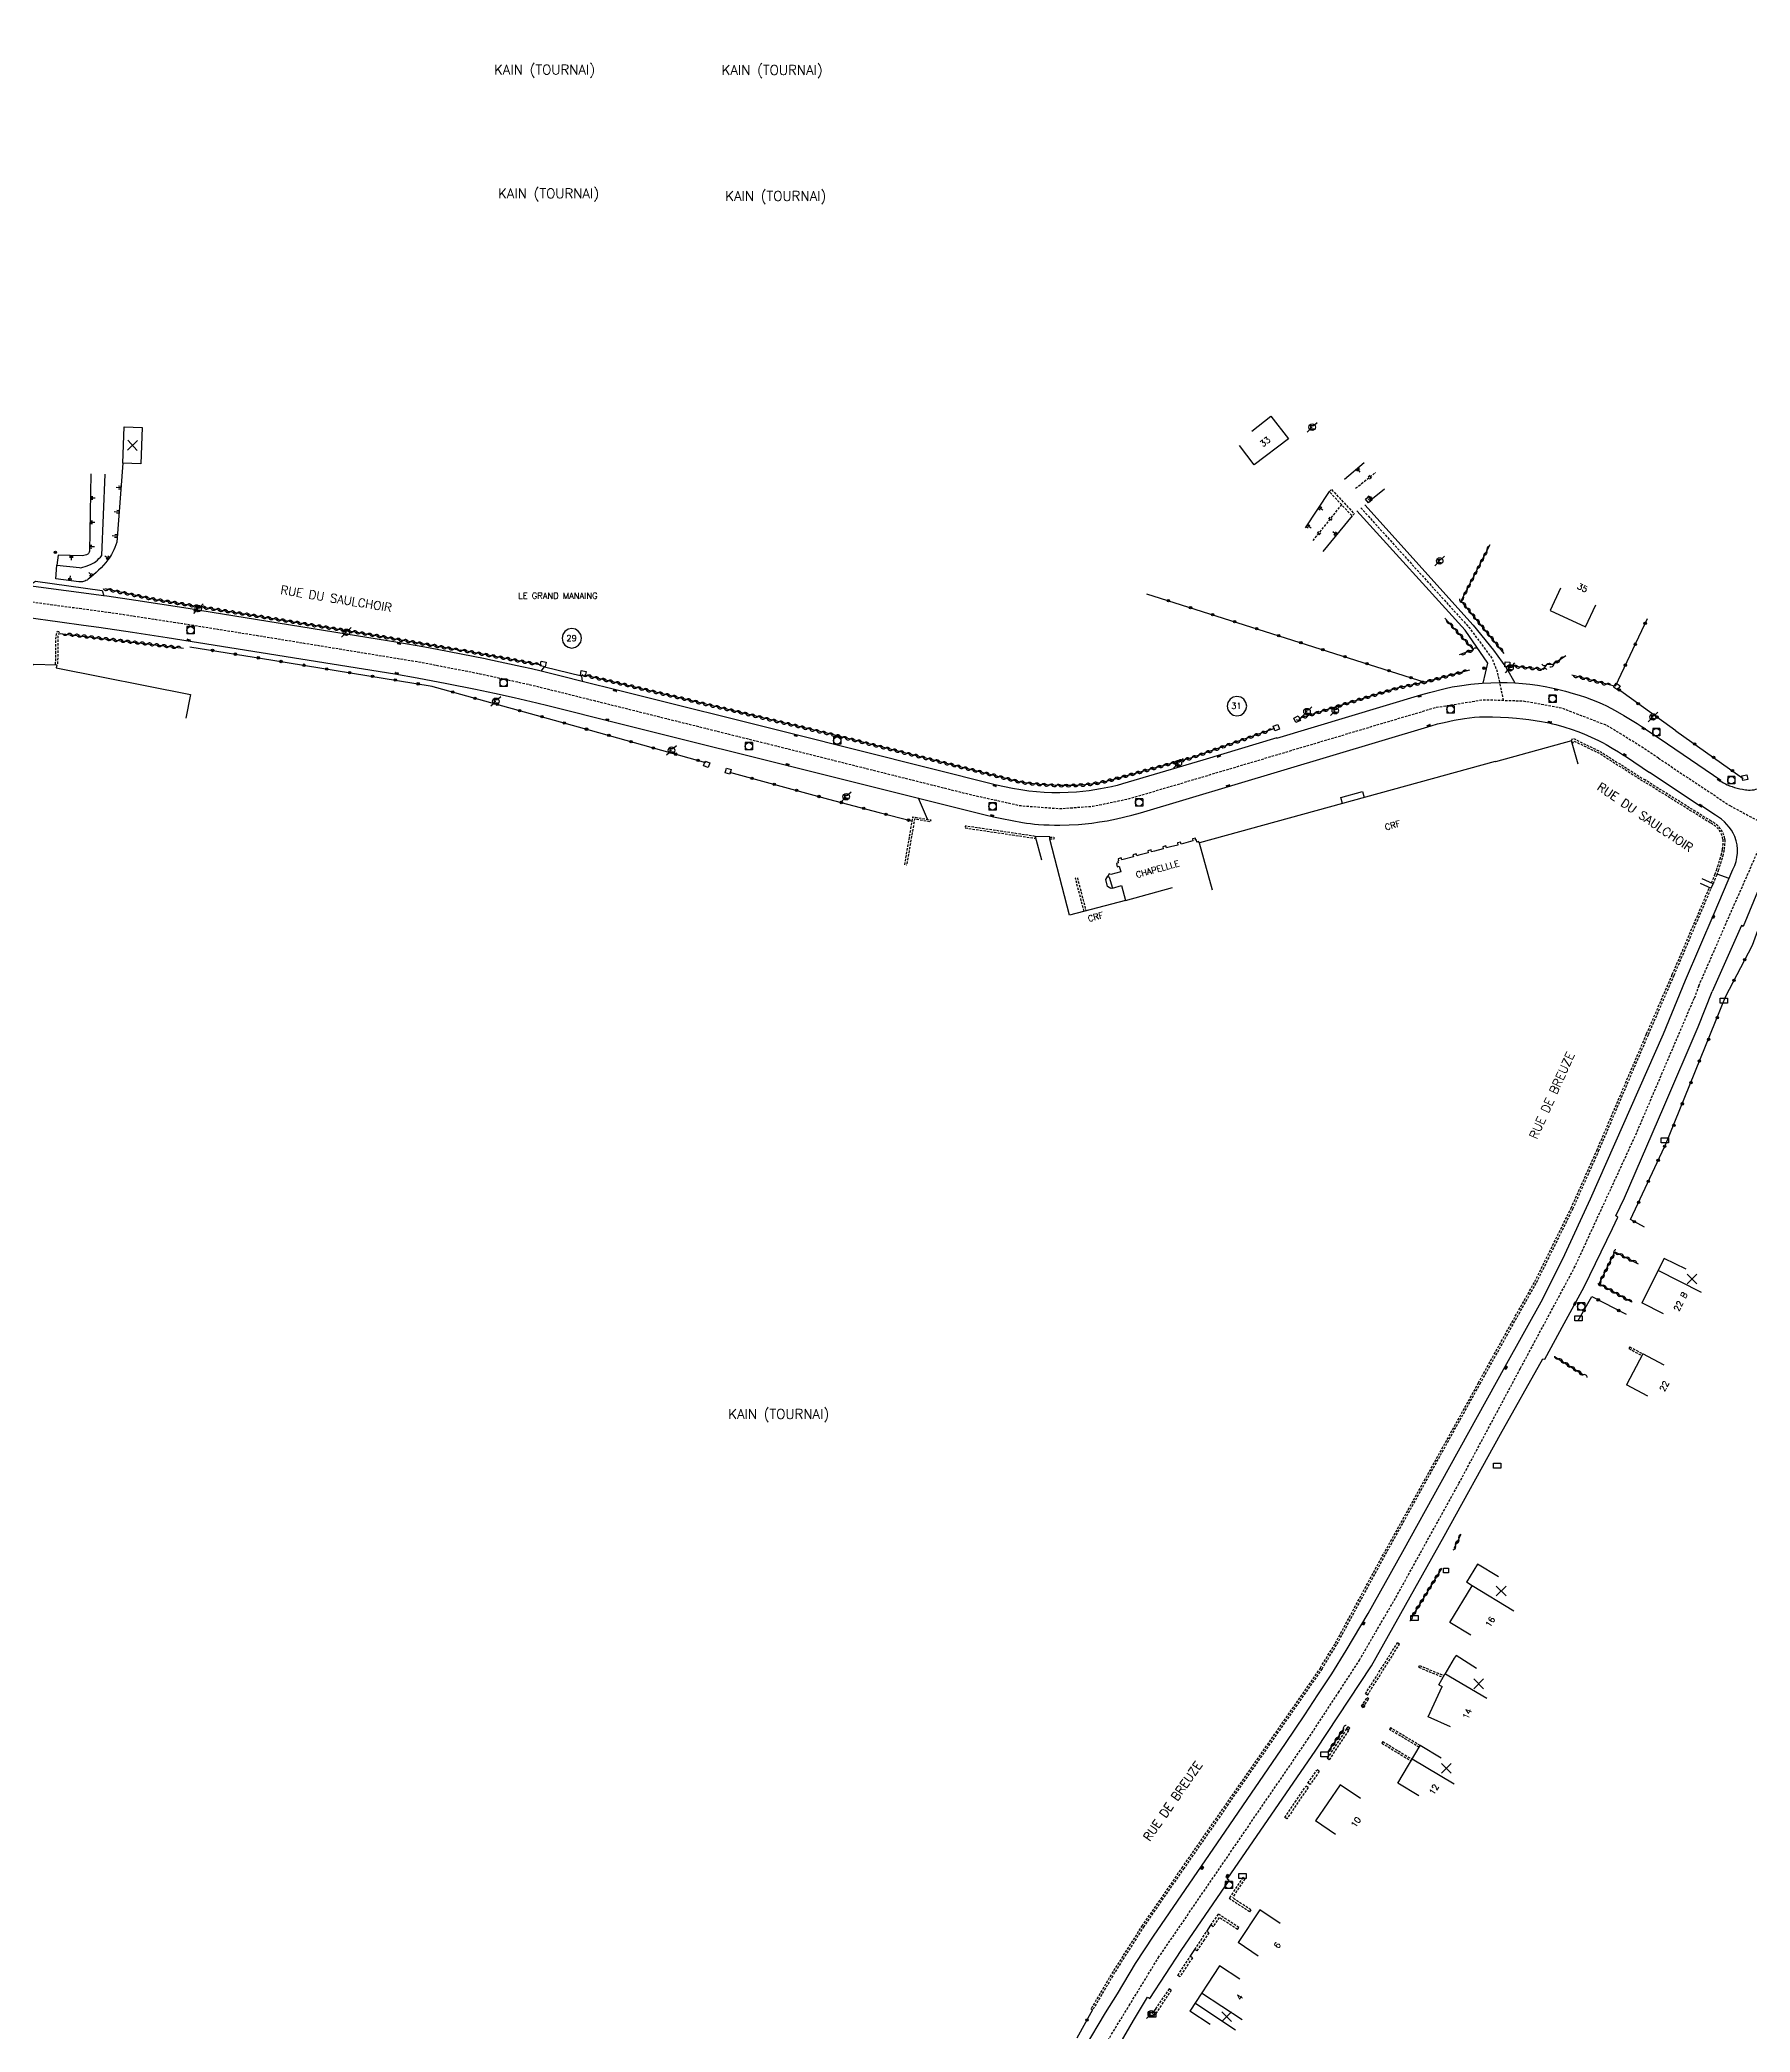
# Model space of a CAD drawing. Header units: millimetres. Extents: x 80999 to 82000, y 146000 to 147001.
# Drawn here: x 81372.9 to 81723.9, y 146360.2 to 146769 of the extents above; entities that cross this region are included whole.
import ezdxf
from ezdxf.enums import TextEntityAlignment as Align

# ---------------------------------------------------------------- set-up
doc = ezdxf.new("R2010")
doc.units = ezdxf.units.MM
doc.linetypes.add('DASHED', pattern=[0.75, 0.5, -0.25])
doc.layers.get('0').update_dxf_attribs({"linetype": 'CONTINUOUS'})
for name, color, linetype in [('W0001', 6, 'DASHED'), ('W0008', 7, 'CONTINUOUS'), ('W0100', 7, 'CONTINUOUS'), ('W0105', 7, 'CONTINUOUS'), ('W0112', 1, 'DASHED'), ('W0211', 2, 'CONTINUOUS'), ('W0220', 5, 'DASHED'), ('W0310', 3, 'CONTINUOUS'), ('W0322', 7, 'CONTINUOUS'), ('W0400', 7, 'CONTINUOUS'), ('W0420', 7, 'CONTINUOUS'), ('W0471', 7, 'CONTINUOUS'), ('W0980', 7, 'CONTINUOUS'), ('W0984', 7, 'CONTINUOUS'), ('W0989', 7, 'CONTINUOUS'), ('W0991', 7, 'CONTINUOUS'), ('W1102', 7, 'CONTINUOUS'), ('W1471', 7, 'CONTINUOUS')]:
    doc.layers.add(name, color=color, linetype=linetype)
doc.styles.get("Standard").update_dxf_attribs({"font": 'romans.shx', "width": 0.85})

# ---------------------------------------------------------------- blocks, each defined once
blk = doc.blocks.new('t322o')
at = {"color": 0, "linetype": 'Continuous'}
for radius in [0.25, 0.15]:
    blk.add_circle((0, 0), radius, dxfattribs=at)
blk = doc.blocks.new('t991o')
at = {"color": 0, "linetype": 'Continuous'}
for p, q in [((-1, 1), (1, -1)), ((-1, -1), (1, 1))]:
    blk.add_line(p, q, dxfattribs=at)
blk = doc.blocks.new('t112o')
at = {"color": 0, "linetype": 'Continuous'}
for p, q in [((-0.5, 0.5), (0.5, 0.5)), ((-0.5, -0.5), (-0.5, 0.5)), ((0.5, 0.5), (0.5, -0.5)), ((0.5, -0.5), (-0.5, -0.5))]:
    blk.add_line(p, q, dxfattribs=at)
blk = doc.blocks.new('T420')
for p, q in [((0.75, 0.75), (-0.75, 0.75)), ((-0.75, 0.75), (-0.75, -0.75)), ((0.75, 0.75), (0.75, -0.75)), ((0.75, -0.75), (-0.75, -0.75))]:
    blk.add_line(p, q)
blk.add_ellipse((0, 0), major_axis=(-0.53, 0.53), ratio=1, start_param=3.926991, end_param=10.210176)
blk = doc.blocks.new('T400')
for p, q in [((-0.15, 0.3), (0.15, 0.3)), ((-0.15, -0.25), (-0.15, 0.3)), ((-0.15, 0.15), (0.15, 0.15)), ((-0.15, 0), (0.15, 0)), ((0.15, 0.3), (0.15, -0.25)), ((-0.15, -0.15), (0.15, -0.15)), ((-0.15, -0.25), (-0.15, -0.3)), ((-0.15, -0.3), (0.15, -0.3)), ((0.15, -0.3), (0.15, -0.25))]:
    blk.add_line(p, q)
blk = doc.blocks.new('T471')
for p, q in [((-0.333334, 0.333334), (-0.333334, -0.333334)), ((-0.333334, 0.333334), (0.333334, 0.333334)), ((-0.333334, 0), (0, 0)), ((0.500001, 0.500001), (1.000002, 1.000002)), ((-0.500001, -0.500001), (-1.000002, -1.000002)), ((-0.333334, -0.333334), (0.333334, -0.333334))]:
    blk.add_line(p, q)
blk.add_ellipse((0, 0), major_axis=(0.471405, 0.471405), ratio=1, start_param=5.4977871438, end_param=11.780972451)
blk = doc.blocks.new('t310o')
at = {"color": 0, "linetype": 'Continuous'}
for centre, start, end in [((-0.5, 0.38), 216.8699, 323.1304), ((0.5, -0.37), 36.8699, 143.1303)]:
    blk.add_arc(centre, 0.625, start, end, dxfattribs=at)
blk = doc.blocks.new('t220o')
at = {"color": 0, "linetype": 'Continuous'}
for p, q in [((-0.25, 0.25), (0.25, 0.25)), ((-0.25, -0.25), (0.25, -0.25))]:
    blk.add_line(p, q, dxfattribs=at)
blk = doc.blocks.new('t211o')
at = {"color": 0, "linetype": 'Continuous'}
for p, q in [((-0.29, 0.5), (-0.29, 0)), ((0, 1), (0, 0)), ((0.29, 0.5), (0.29, 0))]:
    blk.add_line(p, q, dxfattribs=at)
blk = doc.blocks.new('T1471')
at = {"color": 0, "linetype": 'Continuous', "flags": 128}
blk.add_lwpolyline([(-0.75, -0.5), (-0.75, 0.5), (0.75, 0.5), (0.75, -0.5), (-0.75, -0.5)], dxfattribs=at)

msp = doc.modelspace()

# ---------------------------------------------------------------- linework, layer by layer
at = {"layer": 'W0001'}
msp.add_line((81713.39, 146574.9), (81712.42, 146572.3), dxfattribs=at)
at = {"layer": 'W0001', "flags": 128}
for points in [[(81705.13, 146621.61), (81701.98, 146623.73), (81694.61, 146628.29), (81685.2, 146631.9), (81677.35, 146633.31), (81669.19, 146633.56), (81659.26, 146631.95), (81603.99, 146615.48), (81596.49, 146613.26), (81589.02, 146611.69), (81582.26, 146611.21), (81574.22, 146611.81), (81564.18, 146614.04), (81523.22, 146624.29), (81498.61, 146630.42), (81486.94, 146633.33), (81474.12, 146636.51), (81463.32, 146638.88), (81451.19, 146641.24), (81418.91, 146646.52), (81402.68, 146649.12), (81389.76, 146651.11), (81369.41, 146653.9), (81350.12, 146656.17), (81337.44, 146657.9), (81322.32, 146661.14), (81299.38, 146667.88), (81258.23, 146680.35), (81244.66, 146684.41), (81231.02, 146688.06), (81217.31, 146691.03), (81202.51, 146693.98), (81194.11, 146695.62), (81183.32, 146697.96), (81174.94, 146700.21), (81163.99, 146703.67), (81129.06, 146715.58), (81119.84, 146719.11), (81093.63, 146727.85), (81076.76, 146734.26), (81058.47, 146742.5), (81027.7, 146756.49), (81009.19, 146764.92), (81000, 146769.04)], [(81644, 146673.01), (81666.26, 146648.42), (81670.98, 146642.04), (81672.02, 146639.33), (81673.27, 146633.43)], [(81713.39, 146574.9), (81719.62, 146589.18), (81723.54, 146598.04), (81727.87, 146608.01), (81731.87, 146615.49), (81742.62, 146630.41), (81754.92, 146649.23)], [(81705.13, 146621.61), (81719.77, 146611.88)], [(81719.77, 146611.88), (81727.67, 146607.65)]]:
    msp.add_lwpolyline(points, dxfattribs=at)
at = {"layer": 'W0001'}
for points in [[(81664.17, 146472.82), (81676.79, 146496.43), (81687.84, 146517.01), (81694.15, 146530.69), (81700.45, 146544.33), (81712.42, 146572.3)], [(81465.5, 146117.93), (81479.21, 146142.3), (81492.54, 146167.86), (81504.41, 146190.68), (81512.45, 146206.1), (81520.49, 146221.51), (81531.6, 146242.84), (81542.71, 146264.17), (81550.54, 146279.18), (81558.39, 146294.21), (81569.23, 146315.18), (81579.83, 146335.6), (81585.2, 146345.79), (81590.53, 146355.9), (81596.49, 146365.65), (81602.46, 146375.42), (81617.78, 146397.81), (81633.17, 146420.3), (81639.46, 146429.89), (81643.73, 146436.52), (81647.48, 146442.96), (81651.21, 146449.38), (81664.17, 146472.82)]]:
    msp.add_lwpolyline(points, dxfattribs=at)
at = {"layer": 'W0008', "flags": 128}
for points in [[(81669.1, 146637), (81670.12, 146641.09), (81665.42, 146647.92), (81643.19, 146672.41)], [(81644.82, 146673.6), (81667.09, 146648.92), (81671.24, 146643.82), (81673.93, 146640.12), (81675.66, 146637.07)], [(81370.63, 146657.02), (81372.04, 146657.95), (81385.76, 146656.04), (81386.07, 146654.95)], [(81626.79, 146625.78), (81611.61, 146621.24), (81595.15, 146616.35), (81594, 146616.04), (81592.84, 146615.77), (81590.57, 146615.33), (81588.29, 146614.94), (81587, 146614.77), (81585.71, 146614.65), (81583.98, 146614.55), (81582.23, 146614.51), (81580.64, 146614.53), (81579.05, 146614.59), (81577.47, 146614.71), (81575.89, 146614.88), (81574.22, 146615.11), (81572.57, 146615.39), (81570.92, 146615.72), (81569.29, 146616.11), (81527.06, 146626.69), (81491.99, 146635.44), (81484.24, 146637.35), (81480.19, 146638.36), (81475.8, 146639.46), (81473.84, 146639.93), (81471.88, 146640.38), (81468.38, 146641.14), (81464.87, 146641.87), (81464.31, 146641.99), (81454.49, 146643.92), (81451.98, 146644.39), (81446.4, 146645.37), (81435.78, 146647.1), (81405.74, 146651.94), (81403.38, 146652.31), (81392.63, 146653.96), (81386.71, 146654.85), (81386.07, 146654.95), (81370.63, 146657.02)], [(81370.11, 146650.55), (81377.06, 146649.61), (81381.87, 146648.95), (81385.03, 146648.5), (81391.96, 146647.49), (81399.06, 146646.39), (81445.82, 146638.92), (81450.39, 146638.08), (81456.45, 146636.94), (81462.33, 146635.77), (81466.24, 146634.95), (81470.27, 146634.05), (81474.92, 146632.96), (81477.18, 146632.41), (81491.6, 146628.8), (81533.52, 146618.36), (81566.96, 146610), (81568.65, 146609.6), (81570.35, 146609.23), (81572.47, 146608.81), (81574.59, 146608.43), (81575.4, 146608.3), (81576.22, 146608.19), (81577.04, 146608.1), (81577.86, 146608.03), (81578.97, 146607.97), (81580.07, 146607.93), (81581.18, 146607.9), (81582.29, 146607.9), (81584.2, 146607.94), (81586.1, 146608.04), (81587.47, 146608.14), (81588.83, 146608.3), (81590.42, 146608.53), (81592, 146608.79), (81592.93, 146608.96), (81593.86, 146609.17), (81597.01, 146609.95), (81598.79, 146610.44), (81627.63, 146619.05), (81658.44, 146628.27), (81659.77, 146628.64), (81661.11, 146628.96), (81663.2, 146629.39), (81665.3, 146629.77), (81666.33, 146629.92), (81667.37, 146630.03), (81668.41, 146630.1), (81669.45, 146630.13), (81671.07, 146630.11), (81672.7, 146630.06), (81674.32, 146629.96), (81675.94, 146629.82), (81677.24, 146629.69), (81678.53, 146629.53), (81679.83, 146629.35), (81681.11, 146629.15), (81681.86, 146629.02), (81682.6, 146628.87), (81683.33, 146628.7), (81684.06, 146628.51), (81685.72, 146628.03), (81687.37, 146627.5), (81688.58, 146627.07), (81689.77, 146626.59), (81691.3, 146625.93), (81692.82, 146625.23), (81693.59, 146624.84), (81694.36, 146624.43), (81695.63, 146623.68), (81696.89, 146622.92), (81697.72, 146622.4), (81698.54, 146621.87), (81703.28, 146618.65)], [(81475.8, 146639.46), (81476.51, 146640.39), (81484.08, 146638.54), (81484.24, 146637.35)], [(81626.79, 146625.76), (81656.34, 146634.59), (81658.14, 146635.1), (81661.36, 146635.93), (81662.8, 146636.25), (81664.25, 146636.49), (81666.58, 146636.78), (81668.93, 146636.99), (81670.71, 146637.09), (81672.49, 146637.14), (81674.07, 146637.13), (81675.66, 146637.07), (81677.18, 146636.95), (81678.7, 146636.79), (81680.29, 146636.58), (81681.88, 146636.32), (81683.14, 146636.07), (81684.39, 146635.79), (81686, 146635.38), (81687.6, 146634.92), (81688.86, 146634.54), (81690.12, 146634.12), (81691.36, 146633.66), (81692.59, 146633.18), (81693.52, 146632.78), (81694.44, 146632.36), (81695.35, 146631.9), (81696.24, 146631.41), (81697.98, 146630.41), (81699.71, 146629.38), (81700.75, 146628.73), (81701.79, 146628.05), (81706.98, 146624.58)], [(81555.12, 146609.08), (81553.22, 146613.41)], [(81640.28, 146612.33), (81639.93, 146613.58), (81644.34, 146614.79), (81644.68, 146613.55)], [(81593.06, 146594.99), (81592.74, 146594.89), (81592.06, 146595.28), (81591.67, 146596.72), (81592.1, 146597.38)], [(81719.6, 146596.94), (81717.17, 146597.85)]]:
    msp.add_lwpolyline(points, dxfattribs=at)
at = {"layer": 'W0008'}
for points in [[(81706.98, 146624.58), (81717.92, 146617.12), (81717.8, 146617, 0.029109), (81719.19, 146616.18, 0.043342), (81720.2, 146615.78, 0.022991), (81722.35, 146615.23, 0.042014), (81723.57, 146615.08, 0.065706), (81725.1, 146615.23, 0.06334), (81726.61, 146615.78, 0.052831), (81728.56, 146617.07, 0.066306), (81729.82, 146618.43), (81737.75, 146629.42), (81739.64, 146632.27), (81739.74, 146632.99), (81739.83, 146633.18), (81742.99, 146638.83), (81751.74, 146651.4)], [(81758.11, 146647.06), (81745.6, 146628.55), (81738.14, 146617.55), (81734.13, 146611.67, 0.015835), (81733.29, 146610.35, 0.009857), (81731.95, 146608.02, 0.002353), (81730.75, 146605.78, 0.005731), (81730.27, 146604.85, 0.000661), (81727.64, 146599.54, 0.016818), (81727.54, 146599.33), (81722.47, 146587.09), (81722.16, 146587.28), (81716.15, 146573.72)]]:
    msp.add_lwpolyline(points, format="xyb", dxfattribs=at)
at = {"layer": 'W0008', "flags": 128}
msp.add_lwpolyline([(81710.63, 146576.08), (81716.51, 146589.75), (81720.39, 146598.78, 0.210076), (81720.8, 146605.52, 0.15913), (81716.8, 146609.93), (81714.02, 146611.76), (81713.9, 146611.62), (81703.28, 146618.65)], format="xyb", dxfattribs=at)
at = {"layer": 'W0008'}
for points in [[(81587.33, 146356.91), (81591.63, 146364.13), (81594.09, 146368.06), (81597.81, 146374.28), (81601.46, 146379.85), (81616.25, 146401.41), (81628.56, 146419.41), (81632.55, 146425.31), (81635.22, 146429.42), (81638.05, 146433.74), (81641.04, 146438.47), (81645.5, 146446.12), (81652.67, 146458.84), (81660.54, 146473.07), (81673.64, 146496.78), (81681.4, 146510.7), (81685.89, 146519.75), (81691.15, 146531.16), (81706.15, 146565.07), (81710.63, 146576.08)], [(81594.63, 146357.88), (81597.39, 146362.55), (81600.22, 146367.33), (81600.71, 146367.1), (81607.16, 146376.95), (81617.04, 146391.33), (81616.57, 146391.6), (81634.77, 146418.04), (81646.19, 146435.33), (81661.1, 146461.99), (81672.66, 146482.92), (81681.36, 146498.38), (81681.77, 146498.26), (81685.76, 146505.6), (81689.83, 146513.15), (81695.66, 146525.11), (81696.79, 146527.43), (81696.35, 146527.67), (81698.15, 146531.42), (81706.22, 146550.06), (81713.22, 146566.48), (81716.15, 146573.72)]]:
    msp.add_lwpolyline(points, dxfattribs=at)
at = {"layer": 'W0100'}
for p, q in [((81710.76, 146516.73), (81706.29, 146518.98)), ((81706.16, 146507.61), (81701.69, 146509.86)), ((81701.88, 146499.39), (81698.52, 146493.02)), ((81706.3, 146497.05), (81701.88, 146499.39)), ((81702.94, 146490.69), (81698.52, 146493.02)), ((81672.25, 146453.6), (81667.99, 146456.21)), ((81662.3, 146444.27), (81666.9, 146451.78)), ((81666.9, 146451.78), (81665.72, 146452.5)), ((81666.57, 146441.67), (81662.3, 146444.27)), ((81667.75, 146434.79), (81663.56, 146437.51)), ((81660.03, 146431.44), (81661.25, 146433.68)), ((81660.03, 146431.44), (81660.74, 146431.12)), ((81659.51, 146428.46), (81660.74, 146431.12)), ((81662.41, 146422.81), (81657.87, 146424.9)), ((81660.52, 146416.43), (81656.22, 146418.99)), ((81643.93, 146408.12), (81639.81, 146410.96)), ((81655.91, 146408.69), (81651.62, 146411.25)), ((81638.81, 146400.71), (81634.69, 146403.55)), ((81627.46, 146382.47), (81623.3, 146385.25)), ((81622.99, 146375.79), (81618.83, 146378.57)), ((81619.2, 146371.05), (81615.02, 146373.8)), ((81613.09, 146361.76), (81608.91, 146364.5))]:
    msp.add_line(p, q, dxfattribs=at)
at = {"layer": 'W0100', "flags": 128}
msp.add_lwpolyline([(81393.68, 146682.04), (81389.97, 146682.16), (81390.22, 146689.6), (81393.93, 146689.47)], close=True, dxfattribs=at)
for points in [[(81621.65, 146688.7), (81625.58, 146691.78), (81629.2, 146687.15), (81622.12, 146681.83), (81619.12, 146685.82)], [(81685.03, 146656.48), (81682.9, 146651.96), (81690.15, 146648.55), (81692.28, 146653.07)], [(81339.06, 146632.7), (81338.97, 146637.7), (81348.03, 146637.86), (81348, 146640.12), (81350.26, 146640.16), (81350.35, 146641.38), (81355.06, 146641.31), (81355.13, 146637.33), (81370.74, 146637.6), (81371.59, 146640.9), (81376.46, 146640.78), (81376.32, 146640.19), (81403.88, 146634.71), (81402.9, 146629.81)], [(81688.63, 146620.36), (81687.29, 146625.18), (81671.65, 146620.84), (81671.61, 146620.97), (81610.92, 146604.24), (81610.85, 146604.22), (81610.77, 146604.51), (81610.34, 146604.4), (81610.29, 146604.84), (81610.11, 146604.8), (81610.08, 146605.21), (81609.46, 146605.04), (81609.53, 146604.63), (81609.53, 146604.63), (81608.1, 146604.26), (81607.15, 146604.01), (81607.05, 146604.4), (81606.39, 146604.23), (81606.5, 146603.8), (81604.94, 146603.41), (81604.94, 146603.41), (81604.13, 146603.21), (81604.02, 146603.63), (81603.37, 146603.42), (81603.37, 146603.42), (81603.48, 146603.01), (81603.43, 146603.01), (81603.43, 146603), (81601.69, 146602.54), (81601.08, 146602.38), (81600.98, 146602.78), (81600.33, 146602.6), (81600.4, 146602.22), (81598.47, 146601.71), (81598.47, 146601.71), (81598.03, 146601.57), (81597.92, 146601.97), (81597.26, 146601.8), (81597.35, 146601.4), (81595.24, 146600.82), (81594.97, 146600.75), (81594.86, 146601.18), (81594.22, 146600.97), (81594.33, 146600.57), (81594.17, 146600.52), (81594.26, 146600.12), (81593.86, 146599.99), (81594.04, 146599.32), (81594.44, 146599.43), (81594.75, 146598.27), (81592.7, 146597.72), (81592.39, 146597.88), (81592.1, 146597.38), (81592.4, 146597.23), (81593.07, 146594.94), (81593.07, 146594.94), (81594.91, 146595.48), (81595.71, 146592.4), (81584.26, 146589.42), (81580.2, 146605.02), (81580.2, 146605.49), (81577.21, 146605.58), (81578.48, 146600.74)]]:
    msp.add_lwpolyline(points, dxfattribs=at)
at = {"layer": 'W0100'}
for points in [[(81713.66, 146595.95), (81715.94, 146594.94), (81716.35, 146595.86), (81714.07, 146596.87)], [(81706.29, 146518.98), (81701.69, 146509.86)], [(81667.99, 146456.21), (81665.72, 146452.5)], [(81663.56, 146437.51), (81663.17, 146436.92), (81661.25, 146433.68)], [(81657.87, 146424.9), (81659.51, 146428.46)], [(81651.62, 146411.25), (81656.22, 146418.99)], [(81639.81, 146410.96), (81634.69, 146403.55)], [(81623.3, 146385.25), (81618.83, 146378.57)], [(81615.02, 146373.8), (81608.91, 146364.5)]]:
    msp.add_lwpolyline(points, dxfattribs=at)
at = {"layer": 'W0105'}
for points in [[(81612.41, 146380.87), (81613.26, 146382.13)], [(81609.03, 146375.71), (81609.99, 146377.13)]]:
    msp.add_lwpolyline(points, dxfattribs=at)
at = {"layer": 'W0112'}
for p, q in [((81699.22, 146500.81), (81699.03, 146500.46)), ((81699.22, 146500.81), (81701.88, 146499.39)), ((81699.03, 146500.46), (81701.69, 146499.03)), ((81668.12, 146493.39), (81648.74, 146458.43)), ((81649.1, 146458.24), (81668.47, 146493.19)), ((81651.95, 146439.79), (81651.53, 146440.06)), ((81655.92, 146435.05), (81656.07, 146435.42)), ((81656.07, 146435.42), (81661.05, 146433.37)), ((81655.92, 146435.05), (81660.9, 146433)), ((81644.84, 146427.2), (81644.43, 146427.48)), ((81644.84, 146427.2), (81644.57, 146426.8)), ((81645.38, 146429.32), (81644.96, 146429.58)), ((81645.35, 146428.89), (81645.68, 146428.67)), ((81644.57, 146426.8), (81644.15, 146427.08)), ((81644.17, 146427.05), (81644.5, 146426.83)), ((81641.45, 146422.17), (81641.07, 146422.49)), ((81641.11, 146422.4), (81641.45, 146422.17)), ((81641.76, 146422.54), (81641.38, 146422.87)), ((81641.45, 146422.17), (81641.76, 146422.54)), ((81641.45, 146422.17), (81641.53, 146422.12)), ((81648.54, 146419.83), (81648.33, 146419.49)), ((81650.13, 146422.63), (81649.92, 146422.29)), ((81637.54, 146416.1), (81637.12, 146416.38)), ((81633.61, 146410.97), (81633.16, 146411.28)), ((81635.47, 146413.71), (81633.61, 146410.97)), ((81635.47, 146413.71), (81635.06, 146413.99)), ((81633.21, 146410.39), (81628.84, 146403.95)), ((81633.21, 146410.39), (81632.78, 146410.68)), ((81628.84, 146403.95), (81628.42, 146404.23)), ((81620.25, 146391.66), (81617.69, 146387.77)), ((81620.25, 146391.66), (81619.83, 146391.94)), ((81621.18, 146384.88), (81617, 146387.63)), ((81621.45, 146385.3), (81617.69, 146387.77)), ((81613.7, 146381.82), (81613.26, 146382.13)), ((81614.98, 146383.73), (81613.7, 146381.82)), ((81618.99, 146381.64), (81614.84, 146384.42)), ((81618.71, 146381.22), (81614.98, 146383.73)), ((81621.45, 146385.3), (81621.18, 146384.88)), ((81612.86, 146380.58), (81612.41, 146380.87)), ((81618.71, 146381.22), (81618.99, 146381.64)), ((81609.45, 146375.42), (81606.9, 146371.54)), ((81609.45, 146375.42), (81609.03, 146375.71)), ((81610.4, 146376.86), (81609.99, 146377.13)), ((81606.9, 146371.54), (81606.45, 146371.84)), ((81605.1, 146368.82), (81601.7, 146363.64)), ((81605.1, 146368.82), (81604.69, 146369.1)), ((81588.99, 146364.74), (81588.65, 146364.94)), ((81601.7, 146363.64), (81601.28, 146363.92))]:
    msp.add_line(p, q, dxfattribs=at)
at = {"layer": 'W0112', "flags": 128}
msp.add_lwpolyline([(81638.02, 146676.73), (81642.68, 146671.77), (81642.24, 146671.36), (81637.58, 146676.32)], close=True, dxfattribs=at)
for points in [[(81376.18, 146640.8), (81376.26, 146646.71), (81376.59, 146647.7), (81376.97, 146647.58), (81376.66, 146646.64), (81376.58, 146640.79)], [(81687.29, 146625.18), (81687.52, 146625.72), (81693.25, 146622.93), (81702.35, 146617.15)], [(81687.46, 146624.57), (81687.72, 146625.18), (81693.06, 146622.58), (81702.13, 146616.81)], [(81550.43, 146599.72), (81552.11, 146609.58), (81555.77, 146608.96), (81555.7, 146608.56), (81552.43, 146609.12), (81550.82, 146599.65)], [(81577.21, 146605.58), (81562.84, 146607.7), (81562.78, 146607.31), (81577.16, 146605.19)], [(81580.21, 146605.39), (81581, 146605.4), (81581, 146605), (81580.22, 146604.99)], [(81587.23, 146590.19), (81585.45, 146597.02), (81585.84, 146597.12), (81587.62, 146590.29)], [(81707.95, 146577.22), (81715.58, 146595.1)], [(81708.32, 146577.06), (81715.94, 146594.94)]]:
    msp.add_lwpolyline(points, dxfattribs=at)
at = {"layer": 'W0112'}
for points in [[(81715.98, 146596.02, 0.00844), (81716.68, 146597.7, 0.015149), (81717.02, 146598.64, 0.002616), (81717.71, 146600.8, 0.006661), (81717.96, 146601.64, 0.03262), (81718.24, 146602.93, 0.027086), (81718.39, 146604.54, 0.066284), (81718.34, 146605.02, 0.241094), (81715.74, 146608.33), (81702.13, 146616.81)], [(81716.35, 146595.86, 0.00844), (81717.05, 146597.55, 0.015149), (81717.4, 146598.52, 0.002616), (81718.09, 146600.68, 0.006661), (81718.34, 146601.53, 0.03262), (81718.63, 146602.88, 0.027086), (81718.79, 146604.53, 0.065496), (81718.73, 146605.1, 0.239398), (81715.93, 146608.68), (81702.35, 146617.15)]]:
    msp.add_lwpolyline(points, format="xyb", dxfattribs=at)
for points in [[(81668.12, 146493.39), (81675.73, 146507.08), (81679.74, 146514.22), (81687.18, 146529.29), (81692.45, 146541.12), (81702.68, 146565.08), (81707.95, 146577.22)], [(81668.47, 146493.19), (81676.08, 146506.89), (81680.1, 146514.03), (81687.54, 146529.12), (81692.82, 146540.96), (81703.05, 146564.92), (81708.32, 146577.06)], [(81635.72, 146434.96), (81638.81, 146440.02), (81648.74, 146458.43)], [(81636.06, 146434.75), (81639.15, 146439.82), (81649.1, 146458.24)], [(81644.96, 146429.58), (81651.53, 146440.06)], [(81645.38, 146429.32), (81651.95, 146439.79)], [(81635.73, 146434.98), (81607.42, 146394.08), (81599.17, 146382.08), (81593.17, 146372.62), (81588.65, 146364.94)], [(81636.06, 146434.75), (81607.74, 146393.85), (81599.5, 146381.86), (81593.51, 146372.41), (81588.99, 146364.74)], [(81644.43, 146427.48), (81644.15, 146427.08)], [(81644.17, 146427.05), (81645.35, 146428.89)], [(81644.5, 146426.83), (81645.68, 146428.67)], [(81641.11, 146422.4), (81637.12, 146416.38)], [(81641.53, 146422.12), (81637.54, 146416.1)], [(81641.38, 146422.87), (81641.07, 146422.49)], [(81648.33, 146419.49), (81654.34, 146415.84)], [(81648.54, 146419.83), (81654.54, 146416.18)], [(81656.02, 146418.64), (81649.92, 146422.29)], [(81656.22, 146418.99), (81650.13, 146422.63)], [(81633.16, 146411.28), (81635.02, 146413.94)], [(81628.41, 146404.24), (81632.78, 146410.68)], [(81619.83, 146391.94), (81617, 146387.63)], [(81613.26, 146382.13), (81614.83, 146384.44)], [(81609.99, 146377.13), (81612.41, 146380.87)], [(81612.86, 146380.58), (81611.89, 146379.13), (81610.4, 146376.86)], [(81606.45, 146371.84), (81609.03, 146375.71)], [(81604.69, 146369.1), (81601.21, 146363.99)]]:
    msp.add_lwpolyline(points, dxfattribs=at)
at = {"layer": 'W0211', "flags": 128}
for points in [[(81389.97, 146682.16), (81388.71, 146665.92), (81388.53, 146665.39), (81388.33, 146664.87), (81388.11, 146664.35), (81387.87, 146663.85), (81387.66, 146663.45), (81387.43, 146663.06), (81387.18, 146662.69), (81386.91, 146662.33), (81386.46, 146661.77), (81385.99, 146661.23), (81385.51, 146660.71), (81385.01, 146660.2), (81384.49, 146659.7), (81383.95, 146659.23), (81383.4, 146658.77), (81382.84, 146658.33), (81382.63, 146658.18), (81382.4, 146658.06), (81382.17, 146657.96), (81381.93, 146657.88), (81381.68, 146657.83), (81381.42, 146657.8), (81381.17, 146657.8), (81380.91, 146657.82), (81376.19, 146658.42), (81376.45, 146661.26)], [(81640.66, 146678.91), (81644.71, 146682.28)], [(81383.42, 146679.98), (81383.11, 146664.1), (81383.09, 146663.92), (81383.02, 146663.75), (81382.91, 146663.6), (81382.77, 146663.49), (81382.52, 146663.35), (81382.25, 146663.25), (81381.97, 146663.2), (81381.69, 146663.18), (81376.67, 146663.31), (81376.45, 146661.26), (81381.11, 146660.72), (81381.33, 146660.71), (81381.55, 146660.75), (81382.46, 146661.04), (81383.35, 146661.37), (81383.64, 146661.49), (81383.91, 146661.64), (81384.18, 146661.81), (81384.43, 146662), (81384.76, 146662.28), (81385.07, 146662.57), (81385.36, 146662.89), (81385.64, 146663.22), (81386.33, 146679.92)], [(81646.08, 146674.66), (81648.85, 146676.88)], [(81632.66, 146668.87), (81637.58, 146676.32)], [(81642.24, 146671.36), (81636.21, 146664.05)]]:
    msp.add_lwpolyline(points, dxfattribs=at)
at = {"layer": 'W0220', "flags": 128}
for points in [[(81642.95, 146677), (81647.08, 146680.28)], [(81640.07, 146673.67), (81634.19, 146666.29)]]:
    msp.add_lwpolyline(points, dxfattribs=at)
at = {"layer": 'W0310'}
for p, q in [((81683.77, 146498.87), (81689.69, 146495.06)), ((81664.55, 146462.3), (81663.13, 146459.44)), ((81660.57, 146455.3), (81654.56, 146445.48)), ((81637.35, 146417.74), (81640.6, 146422.53))]:
    msp.add_line(p, q, dxfattribs=at)
at = {"layer": 'W0310', "flags": 128}
for points in [[(81673.46, 146643.13), (81664.64, 146653.91), (81670.58, 146665.5)], [(81459.35, 146643.74), (81437.6, 146647.51), (81396.76, 146654.15), (81386.25, 146656.36)], [(81661.25, 146650.38), (81667.17, 146643.87), (81664.18, 146642.81)], [(81377.1, 146647.21), (81402.42, 146644.17)], [(81475.86, 146640.72), (81459.34, 146643.8)], [(81686.13, 146642.63), (81683.38, 146640.78), (81682.14, 146640.84), (81681.46, 146639.84), (81674.44, 146640.55)], [(81626.32, 146627.68), (81609.07, 146621.61), (81592.76, 146617.12), (81591.44, 146616.79), (81590.1, 146616.52), (81588.76, 146616.31), (81587.4, 146616.16), (81585.67, 146616.04), (81583.94, 146615.99), (81582.2, 146615.99), (81580.47, 146616.06), (81578.06, 146616.23), (81575.67, 146616.48), (81574.62, 146616.63), (81573.58, 146616.86), (81534.96, 146626.6), (81484.71, 146638.68)], [(81666.3, 146639.68), (81657.18, 146637.22), (81651.45, 146635.98), (81641.37, 146632.93), (81631.3, 146629.74)], [(81695.84, 146636.45), (81687.36, 146638.63)]]:
    msp.add_lwpolyline(points, dxfattribs=at)
at = {"layer": 'W0310'}
msp.add_lwpolyline([(81699.67, 146509.97), (81692.96, 146513.75), (81696.16, 146520.29), (81700.97, 146517.88)], dxfattribs=at)
at = {"layer": 'W0322'}
for p, q in [((81718.82, 146572.58), (81706.33, 146541.87)), ((81588.99, 146364.74), (81585.74, 146358.96))]:
    msp.add_line(p, q, dxfattribs=at)
at = {"layer": 'W0322', "flags": 128}
for points in [[(81600.02, 146655.38), (81657.18, 146637.22)], [(81696.3, 146636.41), (81702.85, 146650.3)], [(81403.69, 146644.48), (81420.78, 146641.73), (81453.03, 146636.48)], [(81453.09, 146636.45), (81485.87, 146627.38), (81509.55, 146620.73)], [(81708.65, 146627.26), (81696.64, 146635.92)], [(81708.65, 146627.26), (81722.52, 146617.48)], [(81514.49, 146618.73), (81534.8, 146613.22), (81545.21, 146610.47), (81551.81, 146608.75)], [(81726.44, 146589.01), (81724.33, 146583.21), (81718.82, 146572.58)]]:
    msp.add_lwpolyline(points, dxfattribs=at)
at = {"layer": 'W0322'}
for points in [[(81702.21, 146525.35), (81699.39, 146526.95), (81706.33, 146541.87)], [(81688.66, 146506.21), (81691.43, 146511.14), (81698.46, 146507.5)]]:
    msp.add_lwpolyline(points, dxfattribs=at)
at = {"layer": 'W1102'}
for p, q in [((81713.96, 146511.99), (81705.04, 146516.49)), ((81675.43, 146446.56), (81666.9, 146451.78)), ((81669.87, 146428.62), (81661.28, 146433.74)), ((81663.16, 146411.08), (81654.57, 146416.2)), ((81618.32, 146360.62), (81609.97, 146366.12)), ((81619.7, 146362.71), (81611.35, 146368.21))]:
    msp.add_line(p, q, dxfattribs=at)
at = {"layer": 'W1102', "flags": 128}
for points in [[(81484.1, 146646.22), (81483.95, 146646.99), (81483.51, 146647.64), (81482.87, 146648.07), (81482.1, 146648.22), (81481.34, 146648.07), (81480.69, 146647.64), (81480.25, 146646.99), (81480.1, 146646.22), (81480.25, 146645.46), (81480.69, 146644.81), (81481.34, 146644.37), (81482.1, 146644.22), (81482.87, 146644.37), (81483.51, 146644.81), (81483.95, 146645.46)], [(81620.61, 146632.31), (81620.46, 146633.07), (81620.02, 146633.72), (81619.37, 146634.16), (81618.61, 146634.31), (81617.84, 146634.16), (81617.19, 146633.72), (81616.76, 146633.07), (81616.61, 146632.31), (81616.76, 146631.54), (81617.19, 146630.9), (81617.84, 146630.46), (81618.61, 146630.31), (81619.37, 146630.46), (81620.02, 146630.9), (81620.46, 146631.54)]]:
    msp.add_lwpolyline(points, close=True, dxfattribs=at)
for points in [[(81610.85, 146604.22), (81613.51, 146594.58)], [(81595.71, 146592.4), (81605.35, 146595.06)]]:
    msp.add_lwpolyline(points, dxfattribs=at)

# ---------------------------------------------------------------- block references
at = {"layer": 'W0112'}
for p, rotation in [((81645.66, 146674.71), 37.73905668127086), ((81476.23, 146640.95), 347.255496415463), ((81674.11, 146640.86), 358.198897434312), ((81484.45, 146639.04), 348.702865480509), ((81696.55, 146636.34), 326.0200196793127), ((81626.71, 146627.87), 20.11865784725212), ((81630.95, 146629.62), 24.65928860167367), ((81509.77, 146620.34), 161.0687703821405), ((81514.21, 146618.93), 163.5479017612761), ((81722.82, 146617.62), 11.72817622898041)]:
    msp.add_blockref('t112o', p, dxfattribs=dict(at, rotation=rotation))
msp.add_blockref('t112o', (81661.49, 146454.91), dxfattribs=at)
at = {"layer": 'W0211'}
for p, rotation in [((81643.25, 146681.07), 219.8264704044177), ((81389.58, 146677.18), 85.54911886260453), ((81383.32, 146674.98), 268.9042787988256), ((81389.19, 146672.19), 85.5491188625238), ((81635.42, 146673.04), 236.5112340982643), ((81646.08, 146674.66), 38.72221230135173), ((81383.23, 146669.98), 268.9042787987934), ((81632.98, 146669.35), 236.5112340986), ((81639.05, 146667.5), 50.45689279615448), ((81383.13, 146664.98), 268.9042787987583), ((81388.81, 146667.21), 85.54911886241175), ((81379.45, 146663.24), 178.5107913865707), ((81387.11, 146662.59), 54.08519351590332), ((81379.02, 146658.06), 352.7769731915362), ((81383.66, 146658.98), 39.73987365560173)]:
    msp.add_blockref('t211o', p, dxfattribs=dict(at, rotation=rotation))
at = {"layer": 'W0220'}
for p, rotation in [((81645.88, 146679.33), 38.40094514420439), ((81637.73, 146670.74), 231.4248557712513), ((81635.39, 146667.8), 231.4248557712513)]:
    msp.add_blockref('t220o', p, dxfattribs=dict(at, rotation=rotation))
at = {"layer": 'W0310'}
for p, rotation in [((81669.92, 146664.21), 62.86202499010395), ((81667.87, 146660.2), 62.86202499010395), ((81668.55, 146661.54), 62.86202499010395), ((81669.24, 146662.87), 62.86202499010395), ((81386.93, 146656.21), 168.1322217060009), ((81388.39, 146655.9), 168.1322217060009), ((81665.82, 146656.2), 62.86202499010395), ((81666.5, 146657.53), 62.86202499010395), ((81667.19, 146658.87), 62.86202499010395), ((81389.86, 146655.59), 168.1322217060009), ((81391.33, 146655.29), 168.1322217060009), ((81392.8, 146654.98), 168.1322217060009), ((81394.27, 146654.67), 168.1322217060009), ((81395.73, 146654.36), 168.1322217060009), ((81397.21, 146654.07), 170.773441073507), ((81398.69, 146653.83), 170.773441073507), ((81400.17, 146653.59), 170.773441073507), ((81401.65, 146653.35), 170.773441073507), ((81403.13, 146653.11), 170.773441073507), ((81404.61, 146652.87), 170.773441073507), ((81406.09, 146652.63), 170.773441073507), ((81407.57, 146652.39), 170.773441073507), ((81409.05, 146652.15), 170.773441073507), ((81410.53, 146651.91), 170.773441073507), ((81412.01, 146651.67), 170.773441073507), ((81664.91, 146653.58), 129.2619218758615), ((81665.13, 146654.86), 62.86202499010395), ((81665.86, 146652.42), 129.2619218758615), ((81666.81, 146651.26), 129.2619218758615), ((81413.49, 146651.43), 170.773441073507), ((81414.97, 146651.19), 170.773441073507), ((81416.45, 146650.95), 170.773441073507), ((81417.93, 146650.71), 170.773441073507), ((81419.41, 146650.47), 170.773441073507), ((81420.9, 146650.23), 170.773441073507), ((81422.38, 146649.98), 170.773441073507), ((81423.86, 146649.74), 170.773441073507), ((81425.34, 146649.5), 170.773441073507), ((81426.82, 146649.26), 170.773441073507), ((81428.3, 146649.02), 170.773441073507), ((81429.78, 146648.78), 170.773441073507), ((81431.26, 146648.54), 170.773441073507), ((81432.74, 146648.3), 170.773441073507), ((81434.22, 146648.06), 170.773441073507), ((81435.7, 146647.82), 170.773441073507), ((81437.18, 146647.58), 170.773441073507), ((81662.25, 146649.27), 312.2517332822312), ((81663.26, 146648.16), 312.2517332822312), ((81664.27, 146647.05), 312.2517332822312), ((81667.76, 146650.09), 129.2619218758615), ((81668.71, 146648.93), 129.2619218758615), ((81669.66, 146647.77), 129.2619218758615), ((81378.59, 146647.03), 353.1554736257534), ((81380.08, 146646.86), 353.1554736257534), ((81381.57, 146646.68), 353.1554736257534), ((81383.06, 146646.5), 353.1554736257534), ((81384.55, 146646.32), 353.1554736257534), ((81386.04, 146646.14), 353.1554736257534), ((81387.53, 146645.96), 353.1554736257534), ((81389.01, 146645.78), 353.1554736257534), ((81390.5, 146645.6), 353.1554736257534), ((81391.99, 146645.43), 353.1554736257534), ((81393.48, 146645.25), 353.1554736257534), ((81394.97, 146645.07), 353.1554736257534), ((81396.46, 146644.89), 353.1554736257534), ((81397.95, 146644.71), 353.1554736257534), ((81399.44, 146644.53), 353.1554736257534), ((81400.93, 146644.35), 353.1554736257534), ((81438.66, 146647.33), 170.1656337747725), ((81440.14, 146647.07), 170.1656337747725), ((81441.62, 146646.82), 170.1656337747725), ((81443.09, 146646.56), 170.1656337747725), ((81444.57, 146646.3), 170.1656337747725), ((81446.05, 146646.05), 170.1656337747725), ((81447.53, 146645.79), 170.1656337747725), ((81449.01, 146645.53), 170.1656337747725), ((81450.48, 146645.28), 170.1656337747725), ((81451.96, 146645.02), 170.1656337747725), ((81453.44, 146644.77), 170.1656337747725), ((81454.92, 146644.51), 170.1656337747725), ((81456.4, 146644.25), 170.1656337747725), ((81457.87, 146644), 170.1656337747725), ((81459.64, 146643.74), 169.4520860322581), ((81461.12, 146643.47), 169.4520860322581), ((81665.28, 146645.94), 312.2517332822312), ((81665.57, 146643.3), 199.4951565549344), ((81666.29, 146644.83), 312.2517332822312), ((81666.98, 146643.8), 199.4951565549344), ((81670.61, 146646.61), 129.2619218758615), ((81671.56, 146645.45), 129.2619218758615), ((81672.51, 146644.29), 129.2619218758615), ((81462.59, 146643.19), 169.4520860322581), ((81464.07, 146642.92), 169.4520860322581), ((81465.54, 146642.64), 169.4520860322581), ((81467.02, 146642.37), 169.4520860322581), ((81468.49, 146642.1), 169.4520860322581), ((81469.96, 146641.82), 169.4520860322581), ((81471.44, 146641.55), 169.4520860322581), ((81472.91, 146641.27), 169.4520860322581), ((81474.39, 146641), 169.4520860322581), ((81664.86, 146639.29), 195.0847057700404), ((81675.25, 146640.47), 174.2102388677078), ((81676.74, 146640.32), 174.2102388677078), ((81678.23, 146640.17), 174.2102388677078), ((81679.73, 146640.02), 174.2102388677078), ((81681.22, 146639.87), 174.2102388677078), ((81682.19, 146640.84), 177.2794523995918), ((81683.64, 146640.95), 213.9331454371559), ((81684.88, 146641.79), 213.9331454371559), ((81485.24, 146638.56), 166.4812100874722), ((81486.7, 146638.2), 166.4812100874722), ((81488.16, 146637.85), 166.4812100874722), ((81489.61, 146637.5), 166.4812100874722), ((81491.07, 146637.15), 166.4812100874722), ((81492.53, 146636.8), 166.4812100874722), ((81493.99, 146636.45), 166.4812100874722), ((81495.45, 146636.1), 166.4812100874722), ((81496.91, 146635.75), 166.4812100874722), ((81498.36, 146635.4), 166.4812100874722), ((81648.88, 146635.2), 196.8239921535414), ((81650.31, 146635.63), 196.8239921535414), ((81651.76, 146636.04), 192.266483359498), ((81653.22, 146636.36), 192.266483359498), ((81654.69, 146636.68), 192.266483359498), ((81656.15, 146637), 192.266483359498), ((81657.61, 146637.34), 195.0847057700404), ((81659.06, 146637.73), 195.0847057700404), ((81660.51, 146638.12), 195.0847057700404), ((81661.96, 146638.51), 195.0847057700404), ((81663.41, 146638.9), 195.0847057700404), ((81688.58, 146638.32), 165.5829261914526), ((81690.03, 146637.95), 165.5829261914526), ((81691.48, 146637.57), 165.5829261914526), ((81692.94, 146637.2), 165.5829261914526), ((81694.39, 146636.83), 165.5829261914526), ((81499.82, 146635.05), 166.4812100874722), ((81501.28, 146634.7), 166.4812100874722), ((81502.74, 146634.35), 166.4812100874722), ((81504.2, 146634), 166.4812100874722), ((81505.66, 146633.65), 166.4812100874722), ((81507.12, 146633.3), 166.4812100874722), ((81508.57, 146632.94), 166.4812100874722), ((81510.03, 146632.59), 166.4812100874722), ((81511.49, 146632.24), 166.4812100874722), ((81512.95, 146631.89), 166.4812100874722), ((81514.41, 146631.54), 166.4812100874722), ((81515.87, 146631.19), 166.4812100874722), ((81635.98, 146631.22), 197.5791346667231), ((81637.41, 146631.67), 197.5791346667231), ((81638.84, 146632.13), 197.5791346667231), ((81640.27, 146632.58), 197.5791346667231), ((81641.7, 146633.03), 196.8239921535414), ((81643.13, 146633.46), 196.8239921535414), ((81644.57, 146633.9), 196.8239921535414), ((81646.01, 146634.33), 196.8239921535414), ((81647.44, 146634.77), 196.8239921535414), ((81517.32, 146630.84), 166.4812100874722), ((81518.78, 146630.49), 166.4812100874722), ((81520.24, 146630.14), 166.4812100874722), ((81521.7, 146629.79), 166.4812100874722), ((81523.16, 146629.44), 166.4812100874722), ((81524.62, 146629.09), 166.4812100874722), ((81526.08, 146628.74), 166.4812100874722), ((81527.53, 146628.39), 166.4812100874722), ((81528.99, 146628.04), 166.4812100874722), ((81530.45, 146627.69), 166.4812100874722), ((81531.91, 146627.33), 166.4812100874722), ((81533.37, 146626.98), 166.4812100874722), ((81624.9, 146627.18), 199.3662463747066), ((81631.69, 146629.86), 197.5791346667231), ((81633.12, 146630.32), 197.5791346667231), ((81634.55, 146630.77), 197.5791346667231), ((81534.83, 146626.63), 166.4812100874722), ((81536.28, 146626.27), 165.840447185459), ((81537.73, 146625.9), 165.840447185459), ((81539.19, 146625.53), 165.840447185459), ((81540.64, 146625.17), 165.840447185459), ((81542.1, 146624.8), 165.840447185459), ((81543.55, 146624.43), 165.840447185459), ((81545.01, 146624.07), 165.840447185459), ((81546.46, 146623.7), 165.840447185459), ((81547.92, 146623.33), 165.840447185459), ((81549.37, 146622.97), 165.840447185459), ((81613.58, 146623.2), 199.3662463747066), ((81615, 146623.7), 199.3662463747066), ((81616.41, 146624.2), 199.3662463747066), ((81617.83, 146624.69), 199.3662463747066), ((81619.24, 146625.19), 199.3662463747066), ((81620.66, 146625.69), 199.3662463747066), ((81622.07, 146626.19), 199.3662463747066), ((81623.49, 146626.68), 199.3662463747066), ((81550.82, 146622.6), 165.840447185459), ((81552.28, 146622.23), 165.840447185459), ((81553.73, 146621.86), 165.840447185459), ((81555.19, 146621.5), 165.840447185459), ((81556.64, 146621.13), 165.840447185459), ((81558.1, 146620.76), 165.840447185459), ((81559.55, 146620.4), 165.840447185459), ((81561.01, 146620.03), 165.840447185459), ((81562.46, 146619.66), 165.840447185459), ((81563.91, 146619.3), 165.840447185459), ((81565.37, 146618.93), 165.840447185459), ((81599.22, 146618.9), 195.3993539485415), ((81600.66, 146619.3), 195.3993539485415), ((81602.11, 146619.7), 195.3993539485415), ((81603.56, 146620.1), 195.3993539485415), ((81605, 146620.5), 195.3993539485415), ((81606.45, 146620.89), 195.3993539485415), ((81607.9, 146621.29), 195.3993539485415), ((81609.34, 146621.71), 199.3662463747066), ((81610.75, 146622.21), 199.3662463747066), ((81612.17, 146622.7), 199.3662463747066), ((81566.82, 146618.56), 165.840447185459), ((81568.28, 146618.2), 165.840447185459), ((81569.73, 146617.83), 165.840447185459), ((81571.19, 146617.46), 165.840447185459), ((81572.64, 146617.09), 165.840447185459), ((81574.1, 146616.74), 167.731297925691), ((81575.58, 146616.49), 171.5129994062054), ((81577.07, 146616.33), 174.236814257667), ((81578.56, 146616.2), 175.9027424779842), ((81580.06, 146616.09), 175.9027424779842), ((81581.56, 146616.02), 177.7611383889881), ((81583.06, 146615.99), 179.8120019888088), ((81584.56, 146616.01), 181.8628655894702), ((81586.05, 146616.07), 183.9137291911384), ((81587.55, 146616.18), 186.2466851104318), ((81589.04, 146616.36), 188.8617333498664), ((81590.52, 146616.61), 191.4767815897372), ((81591.98, 146616.93), 194.0918298284988), ((81593.43, 146617.31), 195.3993539485415), ((81594.88, 146617.71), 195.3993539485415), ((81596.33, 146618.11), 195.3993539485415), ((81597.77, 146618.5), 195.3993539485415), ((81694.63, 146517.16), 63.91366136973786), ((81695.29, 146518.5), 63.91366136973786), ((81695.95, 146519.85), 63.91366136973786), ((81697.07, 146519.83), 333.4112044467758), ((81698.41, 146519.16), 333.4112044467758), ((81699.75, 146518.49), 333.4112044467758), ((81693.57, 146513.4), 150.6166960542894), ((81693.31, 146514.46), 63.91366136973786), ((81693.97, 146515.81), 63.91366136973786), ((81694.88, 146512.67), 150.6166960542894), ((81696.19, 146511.93), 150.6166960542894), ((81697.49, 146511.2), 150.6166960542894), ((81698.8, 146510.46), 150.6166960542894), ((81684.61, 146498.33), 327.2177074800109), ((81685.87, 146497.51), 327.2177074800109), ((81687.13, 146496.7), 327.2177074800109), ((81688.4, 146495.89), 327.2177074800109), ((81689.66, 146495.08), 327.2177074800109), ((81663.44, 146460.07), 243.5548642196079), ((81664.11, 146461.41), 243.5548642196079), ((81658.49, 146451.89), 238.5319977651067), ((81659.27, 146453.17), 238.5319977651067), ((81660.05, 146454.45), 238.5319977651067), ((81655.35, 146446.77), 238.5319977651067), ((81656.14, 146448.05), 238.5319977651067), ((81656.92, 146449.33), 238.5319977651067), ((81657.7, 146450.61), 238.5319977651067), ((81654.57, 146445.49), 238.5319977651067), ((81640.44, 146422.3), 55.83137986000824), ((81637.91, 146418.57), 55.83137986000824), ((81638.75, 146419.81), 55.83137986000824), ((81639.6, 146421.05), 55.83137986000824)]:
    msp.add_blockref('t310o', p, dxfattribs=dict(at, rotation=rotation))
at = {"layer": 'W0322'}
for p, rotation in [((81376.14, 146663.85), 339.4251930815622), ((81604.54, 146653.94), 342.3764691648216), ((81609.07, 146652.51), 342.3764691648216), ((81613.6, 146651.07), 342.3764691648216), ((81618.12, 146649.63), 342.3764691648216), ((81622.65, 146648.19), 342.3764691648216), ((81702.38, 146649.3), 64.774173963895), ((81408.38, 146643.73), 350.8498629799494), ((81627.18, 146646.75), 342.3764691648216), ((81631.71, 146645.32), 342.3764691648216), ((81636.23, 146643.88), 342.3764691648216), ((81700.35, 146645.01), 64.774173963895), ((81413.07, 146642.97), 350.8498629799494), ((81417.76, 146642.22), 350.8498629799494), ((81422.44, 146641.46), 350.7622822695011), ((81427.13, 146640.7), 350.7622822695011), ((81431.82, 146639.93), 350.7622822695011), ((81640.76, 146642.44), 342.3764691648216), ((81645.29, 146641), 342.3764691648216), ((81649.81, 146639.56), 342.3764691648216), ((81669.31, 146640.09), 339.4251930815622), ((81698.33, 146640.71), 64.774173963895), ((81436.51, 146639.17), 350.7622822695011), ((81441.2, 146638.41), 350.7622822695011), ((81445.89, 146637.65), 350.7622822695011), ((81450.57, 146636.88), 350.7622822695011), ((81654.34, 146638.13), 342.3764691648216), ((81697.09, 146635.6), 144.181608801378), ((81457.67, 146635.18), 344.5344115067164), ((81462.24, 146633.92), 344.5344115067164), ((81466.82, 146632.65), 344.5344115067164), ((81471.4, 146631.38), 344.5344115067164), ((81700.94, 146632.82), 144.181608801378), ((81475.98, 146630.12), 344.5344115067164), ((81480.56, 146628.85), 344.5344115067164), ((81485.13, 146627.58), 344.5344115067164), ((81704.79, 146630.04), 144.181608801378), ((81489.71, 146626.3), 344.3101473456639), ((81494.28, 146625.02), 344.3101473456639), ((81498.85, 146623.73), 344.3101473456639), ((81712.53, 146624.52), 324.8205139848458), ((81503.43, 146622.45), 344.3101473456639), ((81508, 146621.16), 344.3101473456639), ((81716.41, 146621.78), 324.8205139848458), ((81720.29, 146619.05), 324.8205139848458), ((81519.07, 146617.49), 344.8104535933209), ((81523.66, 146616.24), 344.8104535933209), ((81528.24, 146615), 344.8104535933209), ((81532.83, 146613.76), 344.8104535933209), ((81537.41, 146612.53), 345.1963735335732), ((81542.01, 146611.31), 345.1963735335732), ((81546.6, 146610.11), 345.4211274563488), ((81551.2, 146608.91), 345.4211274563488), ((81722.8, 146580.26), 242.601304555816), ((81720.61, 146576.04), 242.601304555816), ((81717.17, 146568.37), 246.3842648342877), ((81715.4, 146563.9), 246.3842648342877), ((81713.5, 146559.47), 246.3842648342877), ((81711.77, 146555.04), 246.3842648342877), ((81710, 146550.69), 246.3842648342877), ((81708.27, 146546.3), 246.3842648342877), ((81706.37, 146541.94), 246.3842648342877), ((81705.04, 146539.09), 65.05515519634218), ((81703.04, 146534.79), 65.05515519634218), ((81701.04, 146530.48), 65.05515519634218), ((81700.14, 146526.53), 150.3363954539456), ((81692.74, 146510.46), 332.6709294632674), ((81689.82, 146508.28), 60.7107150272722), ((81696.96, 146508.28), 332.6709294632674), ((81587.83, 146362.67), 240.6069002819322)]:
    msp.add_blockref('t322o', p, dxfattribs=dict(at, rotation=rotation))
at = {"layer": 'W0400'}
for p, rotation in [((81404.93, 146651.91), 81.1148484337657), ((81403.45, 146645.84), 261.1248210262662), ((81446.63, 146645.18), 260.2620910476476), ((81446.14, 146639.01), 259.5894801723907), ((81491.02, 146635.52), 77.39156954457059), ((81684.07, 146635.71), 258.7111714757563), ((81656.09, 146634.36), 106.6413954186699), ((81489.38, 146629.51), 76.15728582117053), ((81658, 146628.3), 106.440162779687), ((81682.8, 146628.98), 77.36371333166753), ((81702.03, 146627.71), 238.9724586647839), ((81528.05, 146626.29), 254.3599379266509), ((81526.4, 146620.29), 76.0377309231945), ((81614.88, 146622.06), 286.8425719671392), ((81698.17, 146622.29), 57.28806137067856), ((81568.95, 146616.04), 75.93128205784907), ((81616.8, 146615.97), 106.6595362288384), ((81717.58, 146617.16), 55.7039264863479), ((81713.74, 146611.92), 56.5460198184736), ((81568.33, 146609.83), 255.8470351550093), ((81716.37, 146589.06), 156.7651870287374), ((81687.98, 146509.67), 152.0656392818519), ((81673.83, 146496.5), 150.3138256463894), ((81644.62, 146444.01), 149.482792743378), ((81611.45, 146393.89), 143.9534421631905), ((81616.65, 146392.26), 325.4146639649903)]:
    msp.add_blockref('T400', p, dxfattribs=dict(at, rotation=rotation))
at = {"layer": 'W0420'}
for p in [(81403.86, 146647.87), (81468.1, 146637.09), (81662.41, 146631.64), (81683.37, 146633.82), (81704.67, 146626.98), (81518.45, 146624.06), (81536.56, 146625.22), (81720.06, 146617.09), (81568.45, 146611.73), (81598.51, 146612.55), (81689.23, 146509.08), (81616.94, 146390.38)]:
    msp.add_blockref('T420', p, dxfattribs=at)
at = {"layer": 'W0471'}
for p in [(81634.04, 146689.54), (81660.21, 146662.09), (81405.45, 146652.33), (81435.84, 146647.45), (81674.64, 146640.16), (81466.51, 146633.3), (81632.98, 146631.18), (81638.79, 146631.37), (81703.99, 146630.08), (81502.57, 146623.25), (81606.58, 146620.56), (81538.42, 146613.72), (81601.02, 146363.95)]:
    msp.add_blockref('T471', p, dxfattribs=at)
at = {"layer": 'W0991'}
for p, rotation in [((81391.95, 146685.82), 88.05756536037337), ((81711.99, 146514.73), 90), ((81672.82, 146450.7), 90), ((81668.19, 146431.66), 90), ((81661.59, 146414.32), 90), ((81616.52, 146363.34), 90)]:
    msp.add_blockref('t991o', p, dxfattribs=dict(at, rotation=rotation))
at = {"layer": 'W1471'}
for p in [(81718.51, 146571.87), (81706.42, 146543.21), (81688.7, 146506.66), (81672, 146476.45), (81655.01, 146445.17), (81636.6, 146417.18), (81619.75, 146392.21), (81601.24, 146363.78)]:
    msp.add_blockref('T1471', p, dxfattribs=at)

# ---------------------------------------------------------------- texts
at = {"layer": 'W0980'}
for p in [(81476.53, 146762.79), (81523.22, 146762.72), (81477.35, 146737.37), (81523.96, 146736.85), (81524.57, 146486.89)]:
    msp.add_text('KAIN (TOURNAI)', height=2, dxfattribs=at).set_placement(p, align=Align.MIDDLE)
at = {"layer": 'W0984'}
msp.add_text('LE GRAND MANAING', height=1.25, dxfattribs=at).set_placement((81479.25, 146654.96), align=Align.MIDDLE)
for s, rotation, p in [('CRF', 15.3383, (81650.54, 146607.84)), ('CHAPELLLE', 15.4185, (81602.31, 146598.86)), ('CRF', 15.3383, (81589.6, 146589.05))]:
    msp.add_text(s, height=1.25, rotation=rotation, dxfattribs=at).set_placement(p, align=Align.MIDDLE)
at = {"layer": 'W0989'}
for s, rotation, p in [('RUE DU SAULCHOIR', 350.712, (81433.77, 146654.35)), ('RUE DU SAULCHOIR', 325.7039, (81702.38, 146609.52)), ('RUE DE BREUZE', 66.0092, (81683.24, 146552.43)), ('RUE DE BREUZE', 55.3059, (81605.41, 146407.6))]:
    msp.add_text(s, height=1.75, rotation=rotation, dxfattribs=at).set_placement(p, align=Align.MIDDLE)
at = {"layer": 'W0991'}
for s, rotation, p in [('33', 38.0097, (81624.39, 146686.56)), ('35', 334.7742, (81689.51, 146656.58)), ('22 B', 63.2392, (81709.64, 146510.09)), ('22', 62.1739, (81706.29, 146492.75)), ('16', 58.5461, (81670.57, 146444.38)), ('14', 65.2545, (81665.87, 146425.52)), ('12', 59.2185, (81659.01, 146409.99)), ('10', 55.3656, (81643.01, 146403.28)), ('6', 56.2447, (81626.88, 146378.02)), ('4', 56.6683, (81619.16, 146367.35))]:
    msp.add_text(s, height=1.25, rotation=rotation, dxfattribs=at).set_placement(p, align=Align.MIDDLE)
for s, p in [('29', (81482.06, 146646.24)), ('31', (81618.5, 146632.35))]:
    msp.add_text(s, height=1.25, dxfattribs=at).set_placement(p, align=Align.MIDDLE)

doc.saveas('drawing.dxf')
